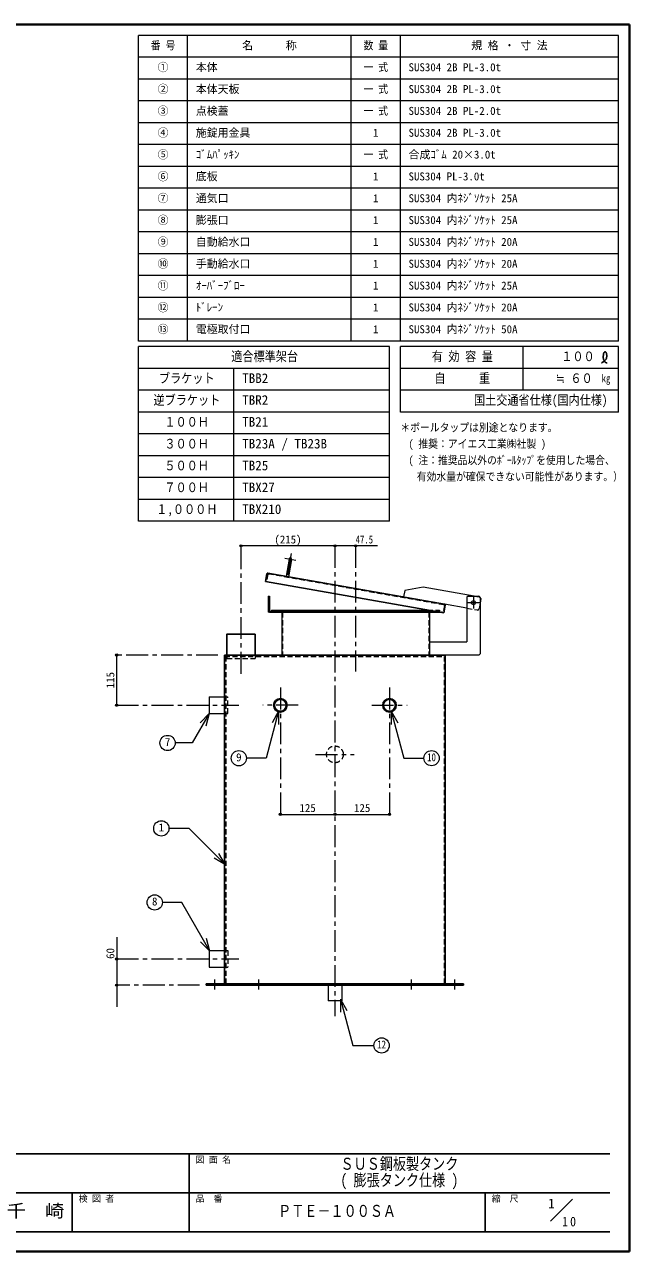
# Model space of a CAD drawing. Units: millimetres at full size, sheet at 1:10. Extents: x -2123 to 1927, y -1358 to 1452.
# Drawn here: x 541 to 1927, y -1358 to 1452 of the extents above; entities that cross this region are included whole.
import ezdxf
from ezdxf.enums import TextEntityAlignment as Align

# ---------------------------------------------------------------- set-up
doc = ezdxf.new("R2010")
doc.units = ezdxf.units.MM
doc.header["$LTSCALE"] = 10
doc.header["$PDMODE"] = 32
doc.header["$PDSIZE"] = 5
doc.linetypes.add('CHAIN1', pattern=[8, 5, -1, 1, -1])
doc.linetypes.add('DASHED1', pattern=[1.8, 1.2, -0.6])
doc.layers.add('0-0', color=7, linetype='Continuous', lineweight=18)
doc.styles.add('ＭＳ ゴシック', font='')
doc.styles.get('ＭＳ ゴシック').set_extended_font_data('MS Gothic')

msp = doc.modelspace()

# ---------------------------------------------------------------- linework, layer by layer
at = {"layer": '0-0', "color": 1, "lineweight": 40}
for p, q in [((1927.2, 1451.91), (-2122.8, 1451.91)), ((1927.2, -1358.09), (1927.2, 1451.91)), ((1927.2, -1358.09), (-2122.8, -1358.09))]:
    msp.add_line(p, q, dxfattribs=at)
at = {"layer": '0-0', "color": 3}
for p, q in [((1902.2, 1426.91), (802.2, 1426.91)), ((802.2, 726.91), (802.2, 1426.91)), ((914.7, 726.91), (914.7, 1426.91)), ((1289.7, 726.91), (1289.7, 1426.91)), ((1402.2, 726.91), (1402.2, 1426.91)), ((1902.2, 726.91), (1902.2, 1426.91)), ((1902.2, 1376.91), (802.2, 1376.91)), ((1902.2, 1326.91), (802.2, 1326.91)), ((1902.2, 1276.91), (802.2, 1276.91)), ((1902.2, 1226.91), (802.2, 1226.91)), ((1902.2, 1176.91), (802.2, 1176.91)), ((1902.2, 1126.91), (802.2, 1126.91)), ((1902.2, 1076.91), (802.2, 1076.91)), ((1902.2, 1026.91), (802.2, 1026.91)), ((1902.2, 976.91), (802.2, 976.91)), ((1902.2, 926.91), (802.2, 926.91)), ((1902.2, 876.91), (802.2, 876.91)), ((1902.2, 826.91), (802.2, 826.91)), ((1902.2, 776.91), (802.2, 776.91)), ((1902.2, 726.91), (802.2, 726.91)), ((1377.2, 714.41), (802.2, 714.41)), ((802.2, 314.41), (802.2, 714.41)), ((1377.2, 314.41), (1377.2, 714.41)), ((1402.2, 564.41), (1402.2, 714.41)), ((1902.2, 714.41), (1402.2, 714.41)), ((1683.45, 614.41), (1683.45, 714.41)), ((1902.2, 564.41), (1902.2, 714.41)), ((1377.2, 664.41), (802.2, 664.41)), ((1020.95, 314.41), (1020.95, 664.41)), ((1902.2, 664.41), (1402.2, 664.41)), ((1377.2, 614.41), (802.2, 614.41)), ((1902.2, 614.41), (1402.2, 614.41)), ((1377.2, 564.41), (802.2, 564.41)), ((1902.2, 564.41), (1402.2, 564.41)), ((1377.2, 514.41), (802.2, 514.41)), ((1377.2, 464.41), (802.2, 464.41)), ((1377.2, 414.41), (802.2, 414.41)), ((1377.2, 364.41), (802.2, 364.41)), ((1377.2, 314.41), (802.2, 314.41))]:
    msp.add_line(p, q, dxfattribs=at)
at = {"layer": '0-0', "color": 4, "linetype": 'CHAIN1', "lineweight": 9}
for p, q in [((1037.2, -35.09), (1037.2, 257.91)), ((1252.2, 257.91), (1252.2, -819.09)), ((1299.7, 257.91), (1299.7, -30.09)), ((1137.28, 229.55), (1162.88, 225.03)), ((1152.34, 240.09), (1143.13, 187.9)), ((1569.7, 141.41), (1569.7, 114.41)), ((1556.2, 127.91), (1583.2, 127.91)), ((984.2, 7.91), (752.2, 7.91)), ((1127.2, -66.59), (1127.2, -357.09)), ((1377.2, -66.59), (1377.2, -357.09)), ((752.2, -107.09), (1032.2, -107.09)), ((1167.7, -107.09), (1086.7, -107.09)), ((1336.7, -107.09), (1417.7, -107.09)), ((1208, -219.59), (1296.4, -219.59)), ((752.2, -688.09), (1032.2, -688.09)), ((942.2, -748.09), (752.2, -748.09)), ((977.2, -758.09), (977.2, -735.09)), ((1077.2, -735.09), (1077.2, -758.09)), ((1427.2, -735.09), (1427.2, -758.09)), ((1527.2, -758.09), (1527.2, -735.09))]:
    msp.add_line(p, q, dxfattribs=at)
at = {"layer": '0-0'}
for p, q in [((1147.13, 227.81), (1140.18, 188.42)), ((1153.03, 226.77), (1146.09, 187.38)), ((1557.7, 142.91), (1581.7, 142.91)), ((1554.7, 139.91), (1554.7, 37.91)), ((1584.7, 139.91), (1584.7, 10.91)), ((1102.2, 107.91), (1102.2, 105.91)), ((1481.57, 107.91), (1102.2, 107.91)), ((1102.2, 105.91), (1492.91, 105.91)), ((1107.2, 110.91), (1107.2, 107.91)), ((1107.2, 110.91), (1464.55, 110.91)), ((1469.2, 37.91), (1554.7, 37.91)), ((1581.7, 7.91), (1505.2, 7.91)), ((964.2, -88.09), (999.2, -88.09)), ((964.29, -125.93), (943.08, -147.14)), ((964.29, -125.93), (956.53, -154.91)), ((1123.24, -121.03), (1094.46, -228.45)), ((1123.24, -121.03), (1108.24, -147.01)), ((1123.24, -121.03), (1123.24, -151.03)), ((1381.16, -121.03), (1381.16, -151.03)), ((1381.16, -121.03), (1396.16, -147.01)), ((1094.46, -228.45), (1049.57, -228.45)), ((1001.13, -472.27), (986.13, -446.29)), ((1001.13, -472.27), (975.15, -457.27)), ((965.63, -670.38), (957.87, -641.41)), ((965.63, -670.38), (944.42, -649.17)), ((964.2, -669.09), (964.2, -707.09)), ((964.2, -669.09), (999.2, -669.09)), ((964.2, -707.09), (999.2, -707.09)), ((1236.7, -748.09), (1236.7, -784.09)), ((1267.7, -748.09), (1267.7, -784.09)), ((1267.7, -784.09), (1236.7, -784.09)), ((1264.71, -780.16), (1264.71, -810.16)), ((1264.71, -780.16), (1279.71, -806.14)), ((1745.98, -1288.59), (1796.48, -1238.09))]:
    msp.add_line(p, q, dxfattribs=at)
at = {"layer": '0-0', "color": 5, "lineweight": 25}
for p, q in [((1096.5, 194.09), (1093.38, 176.36)), ((1093.38, 176.36), (1502.07, 104.3)), ((1503.57, 124.34), (1098.82, 195.71)), ((1505.2, 122.02), (1502.07, 104.3)), ((1069.7, 7.91), (1069.7, 55.91)), ((999.2, 7.91), (1505.2, 7.91)), ((999.2, 7.91), (999.2, -745.29)), ((1505.2, 7.91), (1505.2, -745.29)), ((957.2, -745.09), (1547.2, -745.09)), ((1547.2, -745.09), (1547.2, -748.09))]:
    msp.add_line(p, q, dxfattribs=at)
at = {"layer": '0-0', "linetype": 'DASHED1'}
for p, q in [((1098.3, 192.76), (1095.34, 176.01)), ((1502.24, 122.55), (1099.46, 193.57)), ((1503.05, 121.39), (1500.1, 104.65)), ((999.2, 4.91), (1505.2, 4.91)), ((1002.2, 4.91), (1002.2, -745.29)), ((1004.7, 7.91), (1004.7, -0.09)), ((1069.7, 7.91), (1069.7, -0.09)), ((1502.2, 4.91), (1502.2, -745.29)), ((1004.7, -0.09), (1069.7, -0.09)), ((1070.2, -745.09), (1070.2, -748.09)), ((1084.2, -745.09), (1084.2, -748.09)), ((1420.2, -745.09), (1420.2, -748.09)), ((1434.2, -745.09), (1434.2, -748.09))]:
    msp.add_line(p, q, dxfattribs=at)
at = {"layer": '0-0', "color": 4, "linetype": 'DASHED1', "lineweight": 9}
for p, q in [((1100.54, 195.41), (1100.19, 193.44)), ((1109.9, 193.76), (1109.55, 191.79)), ((1571.01, 142.91), (1584.12, 140.6)), ((1102.2, 132.91), (1099.2, 132.91)), ((1102.2, 120.91), (1099.2, 120.91)), ((1554.7, 115.33), (1578.91, 111.06)), ((1584.7, 126.6), (1582.39, 113.49)), ((1127.2, 110.91), (1127.2, 107.91)), ((1132.2, 105.91), (1132.2, 4.91)), ((1464.55, 110.91), (1492.2, 110.91)), ((1467.2, 105.91), (1467.2, 4.91)), ((1472.2, 110.91), (1472.2, 107.91)), ((1481.57, 107.91), (1497.2, 107.91)), ((1492.2, 110.91), (1492.2, 107.91)), ((1492.91, 105.91), (1497.2, 105.91)), ((1497.2, 107.91), (1497.2, 105.91)), ((999.2, -88.09), (1007.2, -88.09)), ((999.2, -669.09), (1007.2, -669.09)), ((1007.2, -669.09), (1007.2, -707.09)), ((999.2, -707.09), (1007.2, -707.09)), ((970.2, -745.09), (970.2, -748.09)), ((984.2, -745.09), (984.2, -748.09)), ((1236.7, -748.09), (1236.7, -745.09)), ((1267.7, -748.09), (1267.7, -745.09)), ((1520.2, -745.09), (1520.2, -748.09)), ((1534.2, -745.09), (1534.2, -748.09))]:
    msp.add_line(p, q, dxfattribs=at)
at = {"layer": '0-0', "color": 4, "lineweight": 9}
for p, q in [((1099.2, 142.91), (1102.2, 142.91)), ((1099.2, 142.91), (1099.2, 105.91)), ((1102.2, 142.91), (1102.2, 107.91)), ((1571.01, 142.91), (1454.13, 163.52)), ((1554.7, 115.33), (1503.57, 124.34)), ((1586.55, 137.13), (1584.7, 126.6)), ((1102.2, 105.91), (1099.2, 105.91)), ((1130.2, 104.91), (1130.2, 7.91)), ((1469.2, 104.91), (1469.2, 7.91)), ((752.2, -107.09), (752.2, 7.91)), ((752.2, -638.09), (752.2, -798.09))]:
    msp.add_line(p, q, dxfattribs=at)
at = {"layer": '0-0', "color": 6, "lineweight": 25}
for p, q in [((-2077.8, -1134.52), (1882.2, -1134.52)), ((917.91, -1313.09), (917.91, -1134.52)), ((1882.2, -1223.8), (-153.52, -1223.8)), ((650.06, -1313.09), (650.06, -1223.8)), ((1596.48, -1313.09), (1596.48, -1223.8)), ((1882.2, -1313.09), (-2077.8, -1313.09))]:
    msp.add_line(p, q, dxfattribs=at)
at = {"layer": '0-0', "color": 5, "lineweight": 25}
for points in [[(1863.21, 677.03), (1863.86, 677.41), (1864.98, 678.06), (1866.09, 678.73), (1867.19, 679.43), (1868.26, 680.16), (1869.3, 680.94), (1869.89, 681.42), (1870.33, 681.79), (1871.05, 682.46), (1871.74, 683.16), (1872.37, 683.91), (1872.96, 684.69), (1873.47, 685.52), (1873.73, 686.02), (1873.92, 686.43), (1874.21, 687.15), (1874.44, 687.89), (1874.63, 688.64), (1874.78, 689.41), (1874.89, 690.18), (1874.94, 690.62), (1874.97, 691.09), (1875.01, 691.88), (1875.01, 692.68), (1875, 693.48), (1874.98, 694.28), (1874.95, 695.09), (1874.94, 695.56), (1874.92, 696.05), (1874.89, 696.91), (1874.82, 697.76), (1874.69, 698.6), (1874.46, 699.4), (1874.11, 700.17), (1873.84, 700.6), (1873.67, 700.83), (1873.33, 701.2), (1872.96, 701.53), (1872.55, 701.81)], [(1872.55, 701.81), (1872.13, 702.01), (1871.69, 702.12), (1871.43, 702.14), (1871.22, 702.12), (1870.85, 702.04), (1870.49, 701.9), (1870.15, 701.71), (1869.82, 701.47), (1869.51, 701.21), (1869.35, 701.04), (1869.12, 700.78), (1868.77, 700.31), (1868.48, 699.8), (1868.25, 699.28), (1868.05, 698.74), (1867.89, 698.18), (1867.81, 697.86), (1867.72, 697.45), (1867.6, 696.75), (1867.5, 696.04), (1867.42, 695.32), (1867.36, 694.61), (1867.3, 693.89), (1867.26, 693.48), (1867.22, 692.98), (1867.15, 692.12), (1867.09, 691.26), (1867.05, 690.41), (1867.05, 689.55), (1867.1, 688.7), (1867.15, 688.21), (1867.22, 687.79), (1867.36, 687.06), (1867.55, 686.34), (1867.77, 685.62), (1868.02, 684.92), (1868.3, 684.22), (1868.47, 683.83), (1868.6, 683.54)], [(1868.6, 683.54), (1868.82, 683.05), (1869.06, 682.57), (1869.31, 682.09), (1869.57, 681.61), (1869.84, 681.14), (1870, 680.87), (1870.2, 680.55), (1870.55, 680.01), (1870.93, 679.48), (1871.33, 678.99), (1871.76, 678.53), (1872.23, 678.12), (1872.52, 677.91), (1872.77, 677.75), (1873.22, 677.51), (1873.7, 677.3), (1874.18, 677.11), (1874.68, 676.95), (1875.19, 676.79), (1875.48, 676.7)], [(1004.7, 7.91), (1004.7, 55.91), (1069.7, 55.91)], [(957.2, -745.09), (957.2, -748.09), (1547.2, -748.09)]]:
    msp.add_lwpolyline(points, dxfattribs=at)
at = {"layer": '0-0', "color": 4, "lineweight": 9}
for points in [[(1349.7, 257.91), (1252.2, 257.91), (1037.2, 257.91)], [(1454.13, 163.52), (1412.13, 155.7), (1409.52, 140.92)], [(1127.2, -357.09), (1252.2, -357.09), (1377.2, -357.09)]]:
    msp.add_lwpolyline(points, dxfattribs=at)
at = {"layer": '0-0'}
for points in [[(964.2, -88.09), (964.2, -126.09), (999.2, -126.09)], [(964.29, -125.93), (925.25, -193.55), (886.3, -193.55)], [(1381.16, -121.03), (1409.91, -228.33), (1456.18, -228.33)], [(1001.13, -472.27), (917.94, -389.08), (871.94, -389.08)], [(965.63, -670.38), (901.13, -558.66), (856.78, -558.66)], [(1264.71, -780.16), (1293.12, -886.19), (1341.76, -886.19)]]:
    msp.add_lwpolyline(points, dxfattribs=at)
at = {"layer": '0-0', "color": 4, "linetype": 'DASHED1', "lineweight": 9}
msp.add_lwpolyline([(999.2, -126.09), (1007.2, -126.09), (1007.2, -88.09)], dxfattribs=at)
at = {"layer": '0-0'}
for centre, radius in [((1569.7, 127.91), 4.5), ((868.8, -193.55), 17.5), ((1032.07, -228.45), 17.5), ((1473.68, -228.33), 17.5), ((854.44, -389.08), 17.5), ((839.28, -558.66), 17.5), ((1359.26, -886.19), 17.5)]:
    msp.add_circle(centre, radius, dxfattribs=at)
at = {"layer": '0-0', "color": 5, "lineweight": 25}
for centre, radius in [((1127.2, -107.09), 15.5), ((1127.2, -107.09), 13.6), ((1377.2, -107.09), 15.5), ((1377.2, -107.09), 13.6)]:
    msp.add_circle(centre, radius, dxfattribs=at)
at = {"layer": '0-0', "color": 4, "linetype": 'DASHED1', "lineweight": 9}
msp.add_circle((1252.2, -219.59), 19.2, dxfattribs=at)
for centre, radius, start, end in [((1150.08, 227.29), 3, 170, 350), ((1583.6, 137.65), 3, 69.53975, 80), ((1579.43, 114.01), 3, 260, 350), ((1130.2, 105.91), 2, 0, 90), ((1469.2, 105.91), 2, 90, 180)]:
    msp.add_arc(centre, radius, start, end, dxfattribs=at)
at = {"layer": '0-0'}
for centre, start, end in [((1150.08, 227.29), 350, 170), ((1557.7, 139.91), 90, 180), ((1581.7, 139.91), 0, 90), ((1581.7, 10.91), 270, 0)]:
    msp.add_arc(centre, 3, start, end, dxfattribs=at)
at = {"layer": '0-0', "color": 5, "lineweight": 25}
for centre, start, end in [((1098.47, 193.74), 80, 170), ((1503.23, 122.37), 350, 80)]:
    msp.add_arc(centre, 2, start, end, dxfattribs=at)
at = {"layer": '0-0', "linetype": 'DASHED1'}
for centre, start, end in [((1099.28, 192.58), 80, 170), ((1502.07, 121.56), 350, 80)]:
    msp.add_arc(centre, 1, start, end, dxfattribs=at)
at = {"layer": '0-0', "color": 4, "lineweight": 9}
for centre, radius, start, end in [((1583.6, 137.65), 3, 350, 69.53975), ((1129.2, 104.91), 1, 0, 90), ((1470.2, 104.91), 1, 90, 180)]:
    msp.add_arc(centre, radius, start, end, dxfattribs=at)
at = {"layer": '0-0', "color": 1}
for p in [(1037.2, 257.91), (1252.2, 257.91), (1299.7, 257.91), (752.2, 7.91), (752.2, -107.09), (1127.2, -357.09), (1252.2, -357.09), (1377.2, -357.09), (752.2, -688.09), (752.2, -748.09)]:
    msp.add_point(p, dxfattribs=at)

# ---------------------------------------------------------------- texts
at = {"layer": '0-0', "style": 'ＭＳ ゴシック'}
for s, height, width, p in [('番 号', 18.33, 0.9, (830.32, 1389.41)), ('数 量', 18.33, 0.9, (1317.82, 1389.41)), ('一 式', 18.33, 0.9, (1317.82, 1339.41)), ('一 式', 18.33, 0.9, (1317.82, 1289.41)), ('一 式', 18.33, 0.9, (1317.82, 1239.41)), ('一 式', 18.33, 0.9, (1317.82, 1139.41)), ('適合標準架台', 21.99, 0.85, (1014.7, 674.41)), ('有 効 容 量', 21.99, 0.85, (1474.07, 674.41)), ('１００', 21.99, 0.85, (1770.95, 674.41)), ('ブラケット', 21.99, 0.85, (849.07, 624.41)), ('自\u3000\u3000\u3000重', 21.99, 0.85, (1480.32, 624.41)), ('≒ ６０', 21.99, 0.85, (1758.45, 624.41)), ('kg', 18.33, 0.8, (1863.45, 626.91)), ('逆ブラケット', 21.99, 0.85, (836.57, 574.41)), ('国土交通省仕様(国内仕様)', 21.99, 0.85, (1570.95, 574.41)), ('１００Ｈ', 21.99, 0.85, (861.57, 524.41)), ('＊ボールタップは別途となります。', 18.33, 0.9, (1402.2, 514.41)), ('３００Ｈ', 21.99, 0.85, (861.57, 474.41)), ('( 推奨：アイエス工業㈱社製 )', 18.33, 0.9, (1420.95, 476.91)), ('５００Ｈ', 21.99, 0.85, (861.57, 424.41)), ('( 注：推奨品以外のﾎﾞｰﾙﾀｯﾌﾟを使用した場合、', 18.33, 0.9, (1420.95, 439.41)), ('有効水量が確保できない可能性があります。）', 18.33, 0.9, (1439.7, 401.91)), ('７００Ｈ', 21.99, 0.85, (861.57, 374.41)), ('１,０００Ｈ', 21.99, 0.85, (842.82, 324.41)), ('47.5', 18.33, 0.8, (1299.7, 257.91)), ('10', 18.33, 0.8, (1463.68, -240.83)), ('12', 18.33, 0.8, (1349.26, -898.69)), ('ＳＵＳ鋼板製タンク', 27.49, 0.8, (1265.06, -1179.16)), ('( 膨張タンク仕様 )', 27.49, 0.8, (1265.06, -1216.66)), ('千\u3000崎', 29.33, 1.1, (500.06, -1288.44)), ('ＰＴＥ－１００ＳＡ', 27.49, 0.8, (1122.2, -1287.19))]:
    msp.add_text(s, height=height, dxfattribs=dict(at, width=width)).set_placement(p, align=Align.BOTTOM_LEFT)
for s, height, p in [('名\u3000\u3000\u3000称', 18.33, (1039.7, 1389.41)), ('規 格 ・ 寸 法', 18.33, (1564.7, 1389.41)), ('①', 18.33, (845.95, 1339.41)), ('本体', 18.33, (933.45, 1339.41)), ('SUS304 2B PL-3.0t', 18.33, (1420.95, 1339.41)), ('②', 18.33, (845.95, 1289.41)), ('本体天板', 18.33, (933.45, 1289.41)), ('SUS304 2B PL-3.0t', 18.33, (1420.95, 1289.41)), ('③', 18.33, (845.95, 1239.41)), ('点検蓋', 18.33, (933.45, 1239.41)), ('SUS304 2B PL-2.0t', 18.33, (1420.95, 1239.41)), ('④', 18.33, (845.95, 1189.41)), ('施錠用金具', 18.33, (933.45, 1189.41)), ('1', 18.33, (1339.7, 1189.41)), ('SUS304 2B PL-3.0t', 18.33, (1420.95, 1189.41)), ('⑤', 18.33, (845.95, 1139.41)), ('ｺﾞﾑﾊﾟｯｷﾝ', 18.33, (933.45, 1139.41)), ('合成ｺﾞﾑ 20×3.0t', 18.33, (1420.95, 1139.41)), ('⑥', 18.33, (845.95, 1089.41)), ('底板', 18.33, (933.45, 1089.41)), ('1', 18.33, (1339.7, 1089.41)), ('SUS304 PL-3.0t', 18.33, (1420.95, 1089.41)), ('⑦', 18.33, (845.95, 1039.41)), ('通気口', 18.33, (933.45, 1039.41)), ('1', 18.33, (1339.7, 1039.41)), ('SUS304 内ﾈｼﾞｿｹｯﾄ 25A', 18.33, (1420.95, 1039.41)), ('⑧', 18.33, (845.95, 989.41)), ('膨張口', 18.33, (933.45, 989.41)), ('1', 18.33, (1339.7, 989.41)), ('SUS304 内ﾈｼﾞｿｹｯﾄ 25A', 18.33, (1420.95, 989.41)), ('⑨', 18.33, (845.95, 939.41)), ('自動給水口', 18.33, (933.45, 939.41)), ('1', 18.33, (1339.7, 939.41)), ('SUS304 内ﾈｼﾞｿｹｯﾄ 20A', 18.33, (1420.95, 939.41)), ('⑩', 18.33, (845.95, 889.41)), ('手動給水口', 18.33, (933.45, 889.41)), ('1', 18.33, (1339.7, 889.41)), ('SUS304 内ﾈｼﾞｿｹｯﾄ 20A', 18.33, (1420.95, 889.41)), ('⑪', 18.33, (845.95, 839.41)), ('ｵｰﾊﾞｰﾌﾞﾛｰ', 18.33, (933.45, 839.41)), ('1', 18.33, (1339.7, 839.41)), ('SUS304 内ﾈｼﾞｿｹｯﾄ 25A', 18.33, (1420.95, 839.41)), ('⑫', 18.33, (845.95, 789.41)), ('ﾄﾞﾚｰﾝ', 18.33, (933.45, 789.41)), ('SUS304 内ﾈｼﾞｿｹｯﾄ 20A', 18.33, (1420.95, 789.41)), ('1', 18.33, (1339.7, 789.41)), ('⑬', 18.33, (845.95, 739.41)), ('電極取付口', 18.33, (933.45, 739.41)), ('1', 18.33, (1339.7, 739.41)), ('SUS304 内ﾈｼﾞｿｹｯﾄ 50A', 18.33, (1420.95, 739.41)), ('TBB2', 21.99, (1039.7, 624.41)), ('TBR2', 21.99, (1039.7, 574.41)), ('TB21', 21.99, (1039.7, 524.41)), ('TB23A / TB23B', 21.99, (1039.7, 474.41)), ('TB25', 21.99, (1039.7, 424.41)), ('TBX27', 21.99, (1039.7, 374.41)), ('TBX210', 21.99, (1039.7, 324.41)), ('(215)', 18.33, (1113.45, 257.91)), ('7', 18.33, (862.55, -206.05)), ('9', 18.33, (1025.82, -240.95)), ('125', 18.33, (1170.95, -357.09)), ('125', 18.33, (1295.95, -357.09)), ('1', 18.33, (848.19, -401.58)), ('8', 18.33, (833.03, -571.16)), ('図 面 名', 14.66, (932.91, -1159.52)), ('検 図 者', 14.66, (665.06, -1248.8)), ('品\u3000番', 14.66, (932.91, -1248.8)), ('縮\u3000尺', 14.66, (1611.48, -1248.8)), ('1', 21.99, (1740.9, -1265.61))]:
    msp.add_text(s, height=height, dxfattribs=at).set_placement(p, align=Align.BOTTOM_LEFT)
for s, p in [('115', (752.2, -68.34)), ('60', (752.2, -688.09))]:
    msp.add_text(s, height=18.33, rotation=90, dxfattribs=at).set_placement(p, align=Align.BOTTOM_LEFT)
at = {"layer": '0-0', "insert": (1772.87, -1300.99), "char_height": 21.99, "attachment_point": 7, "style": 'ＭＳ ゴシック'}
msp.add_mtext('\\T1.36;\\W0.9;10', dxfattribs=at)

doc.saveas('drawing.dxf')
